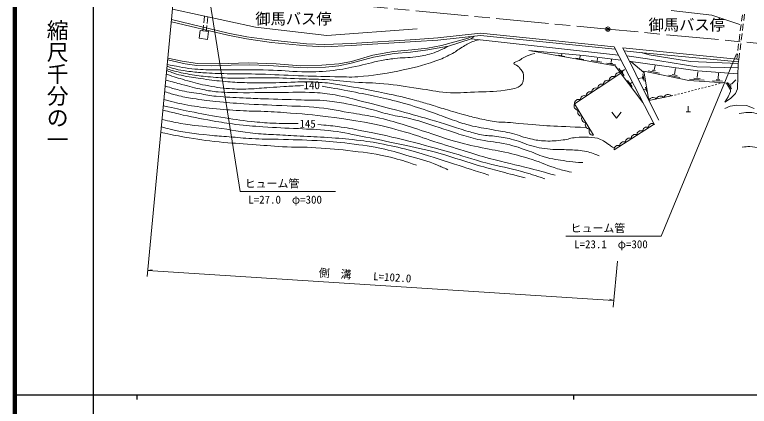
# Model space of a CAD drawing. Units: millimetres, scale not verified. Extents: x 40000 to 680000, y 20000 to 380000.
# Drawn here: x 40000 to 208251, y 202409 to 292064 of the extents above; entities that cross this region are included whole.
import ezdxf
from ezdxf.enums import TextEntityAlignment as Align

# ---------------------------------------------------------------- set-up
doc = ezdxf.new("R2010")
doc.units = ezdxf.units.MM
doc.header["$LTSCALE"] = 1000
doc.header["$PDMODE"] = 32
doc.header["$PDSIZE"] = 500
doc.linetypes.add('CHAIN', pattern=[18.5, 12, -1.5, 3.5, -1.5])
for name, color, linetype, lineweight in [('M-BGD', 7, 'Continuous', 13), ('M-BMK', 2, 'CHAIN', 13), ('M-BMK-SRVR', 3, 'Continuous', 13), ('M-STR-HTXT', 7, 'Continuous', 13), ('M-TTL', 2, 'Continuous', 140), ('M-TTL-BAND', 7, 'Continuous', 25)]:
    doc.layers.add(name, color=color, linetype=linetype, lineweight=lineweight)
doc.styles.add('@ＭＳ ゴシック', font='')
doc.styles.add('ＭＳ ゴシック', font='')
doc.styles.get('@ＭＳ ゴシック').set_extended_font_data('@MS Gothic')
doc.styles.get('ＭＳ ゴシック').set_extended_font_data('MS Gothic')

msp = doc.modelspace()

# ---------------------------------------------------------------- linework, layer by layer
at = {"layer": 'M-BGD'}
for p, q in [((76160, 293320), (95178, 289214)), ((190336, 293027), (199679, 291992)), ((83315, 290188), (83494, 291677)), ((84091, 290081), (84271, 291570)), ((199679, 291992), (206110, 289835)), ((206465, 290574), (206655, 292062)), ((206975, 290715), (207158, 292151)), ((88823, 287363), (75885, 290449)), ((88930, 287851), (75933, 290951)), ((83097, 288383), (83255, 289692)), ((83872, 288269), (84031, 289585)), ((206181, 288342), (206370, 289830)), ((206690, 288483), (206880, 289971)), ((82222, 286659), (82489, 288473)), ((82489, 288473), (84396, 288192)), ((84396, 288192), (84129, 286378)), ((93200, 286998), (88930, 287851)), ((95178, 289214), (111522, 287336)), ((111522, 287336), (132193, 288845)), ((146653, 287828), (136904, 286747)), ((177291, 284690), (146653, 287828)), ((206405, 286251), (206595, 287739)), ((84129, 286378), (82222, 286659)), ((93117, 286505), (88823, 287363)), ((98802, 285733), (93117, 286505)), ((98860, 286229), (93200, 286998)), ((106864, 285431), (98860, 286229)), ((131796, 286412), (117027, 285490)), ((136904, 286747), (131796, 286412)), ((136948, 286249), (131828, 285913)), ((146656, 287325), (136948, 286249)), ((143839, 286691), (137761, 285018)), ((139339, 284860), (144531, 286525)), ((144620, 287099), (143839, 286691)), ((144531, 286525), (145243, 287168)), ((178279, 282781), (144531, 286525)), ((177566, 284159), (146656, 287325)), ((205896, 286111), (206086, 287599)), ((106827, 284932), (98802, 285733)), ((111044, 284726), (106827, 284932)), ((111045, 285227), (106864, 285431)), ((117053, 284990), (111044, 284726)), ((117027, 285490), (111045, 285227)), ((131828, 285913), (117053, 284990)), ((134527, 284407), (130963, 284007)), ((137761, 285018), (134527, 284407)), ((134645, 283993), (139339, 284860)), ((177291, 284690), (186545, 266818)), ((205360, 281912), (179299, 284482)), ((179299, 284482), (185211, 272414)), ((205611, 283879), (205801, 285367)), ((206120, 284019), (206310, 285507)), ((117107, 281371), (122046, 282771)), ((126795, 283666), (122046, 282771)), ((122151, 282324), (126937, 283205)), ((130963, 284007), (126795, 283666)), ((126937, 283205), (130668, 283515)), ((134645, 283993), (130668, 283515)), ((177548, 280363), (157734, 283872)), ((157734, 283872), (170267, 282708)), ((164547, 282787), (166019, 282495)), ((165229, 282733), (165283, 283111)), ((170267, 282708), (178857, 281665)), ((179627, 283812), (183865, 283364)), ((185317, 282905), (183517, 283401)), ((183865, 283364), (205764, 281239)), ((194786, 281360), (185317, 282905)), ((205360, 281912), (205516, 283135)), ((205842, 281838), (206026, 283275)), ((79057, 280796), (75048, 281694)), ((75089, 282128), (78364, 281455)), ((78364, 281455), (81848, 280929)), ((86763, 280786), (93491, 281080)), ((93491, 281080), (99880, 280833)), ((114218, 280848), (117107, 281371)), ((122151, 282324), (117087, 280937)), ((168499, 282133), (170353, 281825)), ((169401, 282090), (169494, 282627)), ((172035, 281580), (174450, 281183)), ((173398, 281526), (173505, 282128)), ((176282, 280991), (176962, 280891)), ((176590, 281106), (176719, 281793)), ((184897, 281994), (180197, 282649)), ((181147, 281331), (180807, 281405)), ((184122, 278851), (181147, 281331)), ((181147, 281331), (196435, 279212)), ((196236, 280137), (184897, 281994)), ((205707, 280920), (194786, 281360)), ((205870, 281834), (205360, 281912)), ((205870, 281834), (205707, 280920)), ((81704, 280436), (79057, 280796)), ((85175, 280327), (81704, 280436)), ((81848, 280929), (86763, 280786)), ((89608, 280473), (85175, 280327)), ((93795, 280576), (89608, 280473)), ((98158, 280414), (93795, 280576)), ((104992, 280010), (98158, 280414)), ((99880, 280833), (105540, 280360)), ((107016, 279905), (104992, 280010)), ((105540, 280360), (110313, 280493)), ((111151, 280049), (107016, 279905)), ((110313, 280493), (114218, 280848)), ((114208, 280385), (111151, 280049)), ((117087, 280937), (114208, 280385)), ((175509, 280934), (177628, 280569)), ((183892, 271943), (177548, 280363)), ((178388, 279725), (179583, 278129)), ((179240, 279138), (179669, 279496)), ((186008, 279332), (186753, 279201)), ((186491, 279411), (186657, 280401)), ((191149, 278449), (191360, 279720)), ((205673, 279876), (196236, 280137)), ((205707, 280920), (205516, 275063)), ((178968, 279267), (179311, 278830)), ((183788, 277932), (183885, 277283)), ((183893, 278519), (184200, 276819)), ((194387, 276976), (184080, 279104)), ((184080, 279104), (185211, 272414)), ((185071, 279201), (187700, 278683)), ((189729, 278247), (192333, 277686)), ((190562, 278361), (191719, 278151)), ((196272, 277702), (196439, 279008)), ((196435, 279212), (205628, 278489)), ((201104, 277380), (201216, 278666)), ((180390, 276998), (181406, 275595)), ((181041, 276318), (181364, 276554)), ((183701, 277599), (182868, 277476)), ((202613, 276486), (194387, 276976)), ((194581, 277281), (197929, 277071)), ((195510, 277535), (196982, 277439)), ((199842, 276915), (202130, 276810)), ((200413, 276028), (200800, 276128)), ((200692, 277178), (201534, 277160)), ((201187, 276227), (201575, 276327)), ((201962, 276427), (202273, 276506)), ((203038, 276419), (202613, 276486)), ((203915, 274877), (203038, 276419)), ((203278, 276564), (204155, 275066)), ((203760, 276275), (204084, 275732)), ((204155, 276179), (205198, 277117)), ((184487, 274986), (184119, 274921)), ((184504, 275506), (184697, 274466)), ((193439, 274235), (193827, 274335)), ((194214, 274434), (194602, 274534)), ((194989, 274634), (195376, 274733)), ((195764, 274833), (196151, 274932)), ((196539, 275032), (196926, 275132)), ((197313, 275231), (197701, 275331)), ((198088, 275430), (198476, 275530)), ((198863, 275630), (199250, 275729)), ((199638, 275829), (200025, 275928)), ((203432, 273290), (203950, 274447)), ((203950, 274447), (203915, 274877)), ((205516, 275063), (205122, 274024)), ((190417, 273458), (185211, 272414)), ((190417, 273458), (190728, 273538)), ((191115, 273638), (191502, 273737)), ((191890, 273837), (192277, 273936)), ((192665, 274036), (193052, 274136)), ((202644, 272019), (203432, 273290)), ((203978, 272867), (202644, 272019)), ((205122, 274024), (203978, 272867)), ((185211, 272414), (187553, 267906)), ((194276, 269836), (194276, 271086)), ((203843, 271151), (202633, 270555)), ((205379, 271346), (203843, 271151)), ((207594, 271260), (205379, 271346)), ((209356, 270577), (207594, 271260)), ((176790, 269777), (177840, 268377)), ((177840, 268377), (178890, 269777)), ((193774, 269835), (194778, 269838)), ((186440, 267021), (177328, 261151))]:
    msp.add_line(p, q, dxfattribs=at)
msp.add_lwpolyline([(178822, 278672), (168252, 271650), (172531, 264472)], dxfattribs=at)
for centre, radius, start, end in [((177050, 277039), 879, 59.13987, 188.0514), ((178371, 277917), 879, 59.13987, 188.0514), ((174408, 275284), 879, 59.13987, 188.0514), ((175729, 276162), 879, 59.13987, 188.0514), ((171765, 273529), 879, 59.13987, 188.0514), ((173086, 274406), 879, 59.13987, 188.0514), ((169122, 271773), 879, 59.13987, 188.0514), ((170444, 272651), 879, 59.13987, 188.0514), ((186183, 272065), 1033, 42.40983, 160.2738), ((187919, 272413), 1033, 42.40983, 160.2738), ((189654, 272761), 1033, 42.40983, 160.2738), ((169065, 271162), 948, 149.01596, 272.58967), ((169921, 269726), 948, 149.01596, 272.58967), ((170777, 268291), 948, 149.01596, 272.58967), ((171633, 266855), 948, 149.01596, 272.58967), ((172488, 265420), 948, 149.01596, 272.58967), ((184677, 265469), 849, 57.07948, 188.49787), ((185979, 266308), 849, 57.07948, 188.49787), ((182074, 263792), 849, 57.07948, 188.49787), ((183375, 264631), 849, 57.07948, 188.49787), ((179470, 262115), 849, 57.07948, 188.49787), ((180772, 262953), 849, 57.07948, 188.49787), ((178168, 261276), 849, 57.07948, 188.49787)]:
    msp.add_arc(centre, radius, start, end, dxfattribs=at)
for points, knots in [([(74909, 280246), (75759, 279930), (76021, 279846), (76751, 279648), (77769, 279371), (78363, 279314), (79407, 279157), (80849, 278939), (81669, 278900), (83123, 278789), (85284, 278623), (86500, 278609), (88667, 278543), (91620, 278453), (93276, 278540), (96229, 278458), (99645, 278363), (101555, 278211), (104971, 278093), (108244, 277980), (110078, 277914), (113352, 277876), (115401, 277852), (116556, 277707), (118598, 277871), (122205, 278160), (124221, 278463), (127769, 279173), (131205, 279860), (133125, 280338), (136438, 281476), (137847, 281960), (138600, 282340), (139929, 283014), (140981, 283548), (141468, 284027), (142493, 284612), (143412, 285136), (143883, 285537), (144879, 285894), (145453, 286099), (145684, 286173), (146381, 286319)], [0, 0, 0, 0, 1, 1, 1, 2, 2, 2, 3, 3, 3, 4, 4, 4, 5, 5, 5, 6, 6, 6, 7, 7, 7, 8, 8, 8, 9, 9, 9, 10, 10, 10, 11, 11, 11, 12, 12, 12, 13, 13, 13, 14, 14, 14, 14]), ([(74951, 280686), (75951, 280464), (76218, 280409), (77033, 280251), (78133, 280040), (78748, 279906), (79860, 279778), (81950, 279537), (83131, 279471), (85234, 279433), (86776, 279405), (87641, 279446), (89183, 279446), (92688, 279446), (94653, 279493), (98156, 279403), (101132, 279327), (102790, 279036), (105766, 278999), (108283, 278968), (109702, 278982), (112208, 279229), (114514, 279457), (115789, 279746), (118059, 280215), (120383, 280695), (121649, 281133), (123979, 281589), (125145, 281818), (125809, 281893), (126989, 282036), (128898, 282268), (129994, 282138), (131897, 282411), (133327, 282616), (134127, 282779), (135512, 283187), (136301, 283419), (136716, 283630), (137469, 283960), (138211, 284286), (138458, 284411), (139339, 284860)], [0, 0, 0, 0, 1, 1, 1, 2, 2, 2, 3, 3, 3, 4, 4, 4, 5, 5, 5, 6, 6, 6, 7, 7, 7, 8, 8, 8, 9, 9, 9, 10, 10, 10, 11, 11, 11, 12, 12, 12, 13, 13, 13, 14, 14, 14, 14]), ([(74853, 279662), (75680, 279412), (75909, 279354), (76590, 279173), (78149, 278759), (79037, 278574), (80626, 278293), (82247, 278006), (83174, 277967), (84813, 277820), (86621, 277659), (87638, 277597), (89453, 277555), (92670, 277479), (94472, 277669), (97690, 277639), (100606, 277612), (102238, 277492), (105153, 277398), (107493, 277322), (108806, 277337), (111143, 277204), (113771, 277055), (115232, 276813), (117858, 276633), (120454, 276455), (121918, 276506), (124509, 276266), (127651, 275976), (129390, 275615), (132516, 275180), (135040, 274828), (136431, 274421), (138974, 274256), (141431, 274096), (142818, 274257), (145278, 274364), (148026, 274484), (149592, 274354), (152307, 274799), (153686, 275025), (154633, 274935), (155749, 275777), (156542, 276377), (156487, 277211), (156519, 278205), (156543, 278977), (156051, 279334), (155577, 279944), (155392, 280181), (155236, 280269), (154997, 280451), (154753, 280636), (154339, 280690), (154345, 280886), (154356, 281244), (155102, 281317), (155577, 281611), (156047, 281902), (156285, 282109), (156772, 282371), (157628, 282831), (158034, 282889), (159127, 283168)], [0, 0, 0, 0, 1, 1, 1, 2, 2, 2, 3, 3, 3, 4, 4, 4, 5, 5, 5, 6, 6, 6, 7, 7, 7, 8, 8, 8, 9, 9, 9, 10, 10, 10, 11, 11, 11, 12, 12, 12, 13, 13, 13, 14, 14, 14, 15, 15, 15, 16, 16, 16, 17, 17, 17, 18, 18, 18, 19, 19, 19, 20, 20, 20, 21, 21, 21, 21]), ([(74734, 278413), (76765, 277756), (77313, 277582), (78984, 277109), (80820, 276590), (81844, 276264), (83718, 275901), (85837, 275491), (87040, 275302), (89193, 275145), (90877, 275021), (91828, 275007), (93516, 275064), (95444, 275129), (96519, 275275), (98444, 275402), (99682, 275484), (100377, 275525), (101616, 275600), (103389, 275706), (103947, 275736), (106157, 275857)], [0, 0, 0, 0, 1, 1, 1, 2, 2, 2, 3, 3, 3, 4, 4, 4, 5, 5, 5, 6, 6, 6, 7, 7, 7, 7]), ([(74818, 279288), (75573, 278975), (75796, 278892), (76437, 278678), (77328, 278380), (77845, 278261), (78763, 278061), (80486, 277684), (81476, 277598), (83223, 277352), (85160, 277080), (86247, 276938), (88195, 276768), (89921, 276618), (90892, 276570), (92623, 276511), (94321, 276453), (95273, 276427), (96971, 276446), (99818, 276478), (101412, 276557), (104258, 276641), (105071, 276665), (105527, 276702), (106340, 276705), (108187, 276713), (109222, 276621), (111064, 276483), (112603, 276369), (113453, 276180), (114977, 275936), (118795, 275325), (120924, 274915), (124707, 274116), (127605, 273505), (129223, 273130), (132086, 272373), (133371, 272034), (134081, 271805), (135355, 271423), (136822, 270983), (137631, 270693), (139099, 270256), (140877, 269726), (141869, 269415), (143666, 268950), (144960, 268616), (145686, 268425), (146997, 268162), (148510, 267859), (149349, 267605), (150886, 267462), (151649, 267391), (152083, 267458), (152848, 267408), (153870, 267340), (154437, 267248), (155457, 267154), (161488, 266595), (163470, 266580), (170935, 266214)], [0, 0, 0, 0, 1, 1, 1, 2, 2, 2, 3, 3, 3, 4, 4, 4, 5, 5, 5, 6, 6, 6, 7, 7, 7, 8, 8, 8, 9, 9, 9, 10, 10, 10, 11, 11, 11, 12, 12, 12, 13, 13, 13, 14, 14, 14, 15, 15, 15, 16, 16, 16, 17, 17, 17, 18, 18, 18, 19, 19, 19, 20, 20, 20, 20]), ([(74609, 277107), (76389, 276595), (76857, 276465), (78306, 276084), (80153, 275597), (81182, 275292), (83056, 274924), (84429, 274655), (85205, 274521), (86599, 274393), (87721, 274290), (88354, 274272), (89481, 274248), (93806, 274157), (96230, 274251), (100556, 274248), (103723, 274246), (105503, 274421), (108665, 274236), (110533, 274127), (111578, 273992), (113424, 273680), (116023, 273241), (117435, 272771), (119993, 272134), (122826, 271430), (124409, 271020), (127228, 270263), (130393, 269412), (132167, 268938), (135313, 268016), (138470, 267091), (140187, 266403), (143348, 265494), (144727, 265098), (145493, 264841), (146901, 264568), (148224, 264312), (148999, 264407), (150331, 264206), (151880, 263972), (152750, 263824), (154268, 263433), (155926, 263005), (156773, 262492), (158422, 262032), (159326, 261780), (159840, 261655), (160765, 261501), (161739, 261338), (162292, 261280), (163277, 261211), (164633, 261116), (165399, 261212), (166755, 261138), (168214, 261059), (169049, 261116), (170481, 260830), (171848, 260558), (172371, 260360), (173887, 259768)], [0, 0, 0, 0, 1, 1, 1, 2, 2, 2, 3, 3, 3, 4, 4, 4, 5, 5, 5, 6, 6, 6, 7, 7, 7, 8, 8, 8, 9, 9, 9, 10, 10, 10, 11, 11, 11, 12, 12, 12, 13, 13, 13, 14, 14, 14, 15, 15, 15, 16, 16, 16, 17, 17, 17, 18, 18, 18, 19, 19, 19, 20, 20, 20, 20]), ([(74354, 274438), (75653, 274009), (76030, 273896), (77123, 273615), (78539, 273252), (79353, 273135), (80795, 272891), (82850, 272543), (84013, 272423), (86084, 272190), (88587, 271909), (89997, 271825), (92509, 271659), (95895, 271436), (97798, 271422), (101187, 271248), (104515, 271077), (106396, 271154), (109707, 270771), (112802, 270413), (114508, 270007), (117581, 269491), (119603, 269152), (120746, 269018), (122750, 268585), (127519, 267555), (130070, 266495), (134733, 265062), (136984, 264371), (138189, 263803), (140458, 263178), (143012, 262474), (144462, 262145), (147052, 261584), (149393, 261076), (150744, 260976), (153075, 260424), (155231, 259915), (156420, 259551), (158534, 258891), (160836, 258172), (162023, 257458), (164343, 256801), (165565, 256456), (165993, 256334), (167495, 256004)], [0, 0, 0, 0, 1, 1, 1, 2, 2, 2, 3, 3, 3, 4, 4, 4, 5, 5, 5, 6, 6, 6, 7, 7, 7, 8, 8, 8, 9, 9, 9, 10, 10, 10, 11, 11, 11, 12, 12, 12, 13, 13, 13, 14, 14, 14, 15, 15, 15, 15]), ([(74479, 275752), (75979, 275248), (76429, 275117), (77703, 274799), (79459, 274362), (80482, 274295), (82268, 274002), (83795, 273752), (84642, 273542), (86181, 273386), (88579, 273144), (89933, 273146), (92340, 273024), (94136, 272933), (95141, 272877), (96938, 272811), (100316, 272687), (102210, 272657), (105589, 272549), (107885, 272476), (109180, 272565), (111467, 272350), (113262, 272181), (114258, 271987), (116032, 271661), (118313, 271243), (119568, 270893), (121817, 270330), (123440, 269924), (124320, 269583), (125947, 269195), (127688, 268779), (128702, 268726), (130440, 268301), (133561, 267539), (135239, 266855), (138302, 265886), (139858, 265393), (140705, 265039), (142269, 264575), (143983, 264068), (144941, 263764), (146690, 263392), (149012, 262898), (150379, 262969), (152692, 262432), (154741, 261955), (155845, 261514), (157837, 260837), (159428, 260297), (160238, 259738), (161870, 259340), (163861, 258855), (165010, 258721), (167045, 258482), (168231, 258344), (168634, 258299), (170089, 258193)], [0, 0, 0, 0, 1, 1, 1, 2, 2, 2, 3, 3, 3, 4, 4, 4, 5, 5, 5, 6, 6, 6, 7, 7, 7, 8, 8, 8, 9, 9, 9, 10, 10, 10, 11, 11, 11, 12, 12, 12, 13, 13, 13, 14, 14, 14, 15, 15, 15, 16, 16, 16, 17, 17, 17, 18, 18, 18, 19, 19, 19, 19]), ([(110432, 275684), (113687, 275138), (114550, 274971), (117179, 274460), (121828, 273557), (124437, 273039), (129010, 271811), (131565, 271126), (132960, 270610), (135460, 269746), (137327, 269101), (138346, 268666), (140215, 268025), (141735, 267504), (142568, 267144), (144128, 266757), (146240, 266233), (147463, 266122), (149599, 265706), (151316, 265372), (152294, 265260), (153992, 264837), (155627, 264429), (156489, 263986), (158138, 263637), (159450, 263360), (160196, 263190), (161536, 263154), (163132, 263112), (164034, 263173), (165618, 263380), (166763, 263529), (167367, 263850), (168516, 263959), (169651, 264067), (170300, 264100), (171435, 263996), (172521, 263895), (173179, 263942), (174188, 263529), (174754, 263297), (175018, 263056), (175529, 262719), (175800, 262541), (175937, 262420), (176205, 262236), (176616, 261956), (176762, 261874), (177284, 261560)], [0, 0, 0, 0, 1, 1, 1, 2, 2, 2, 3, 3, 3, 4, 4, 4, 5, 5, 5, 6, 6, 6, 7, 7, 7, 8, 8, 8, 9, 9, 9, 10, 10, 10, 11, 11, 11, 12, 12, 12, 13, 13, 13, 14, 14, 14, 15, 15, 15, 16, 16, 16, 16]), ([(74179, 272614), (76771, 271946), (77515, 271756), (79685, 271365), (81891, 270966), (83144, 270841), (85373, 270604), (87801, 270345), (89166, 270232), (91605, 270096), (93754, 269977), (94962, 270017), (97112, 269915), (99491, 269802), (100825, 269743), (103199, 269553), (107120, 269239), (109316, 269031), (113219, 268530), (116368, 268127), (118127, 267834), (121242, 267214), (124497, 266566), (126301, 266095), (129493, 265185), (132071, 264450), (133460, 263859), (136015, 263047), (138709, 262192), (140224, 261731), (142927, 260906), (145203, 260210), (146461, 259761), (148759, 259144), (152415, 258162), (154506, 257777), (158170, 256825), (160353, 256258), (161050, 256075), (163750, 255339)], [0, 0, 0, 0, 1, 1, 1, 2, 2, 2, 3, 3, 3, 4, 4, 4, 5, 5, 5, 6, 6, 6, 7, 7, 7, 8, 8, 8, 9, 9, 9, 10, 10, 10, 11, 11, 11, 12, 12, 12, 13, 13, 13, 13]), ([(74044, 271196), (76967, 270560), (77724, 270398), (80091, 269925), (82869, 269370), (84425, 269053), (87221, 268594), (89960, 268145), (91501, 267914), (94261, 267618), (96151, 267415), (97214, 267328), (99113, 267233), (101386, 267120), (102160, 267141), (104941, 267174)], [0, 0, 0, 0, 1, 1, 1, 2, 2, 2, 3, 3, 3, 4, 4, 4, 5, 5, 5, 5]), ([(73951, 270229), (75656, 269780), (76116, 269675), (77510, 269346), (80539, 268632), (82254, 268308), (85320, 267778), (87394, 267420), (88556, 267204), (90645, 266950), (93063, 266655), (94427, 266559), (96857, 266388), (100031, 266164), (101816, 266150), (104992, 265974), (107686, 265824), (109206, 265862), (111885, 265552), (114786, 265217), (116384, 264830), (119251, 264280), (122454, 263666), (124236, 263261), (127423, 262572), (130802, 261840), (132720, 261536), (136061, 260649), (139967, 259612), (142073, 258747), (145957, 257631), (150221, 256406), (151625, 256055), (156932, 254703)], [0, 0, 0, 0, 1, 1, 1, 2, 2, 2, 3, 3, 3, 4, 4, 4, 5, 5, 5, 6, 6, 6, 7, 7, 7, 8, 8, 8, 9, 9, 9, 10, 10, 10, 11, 11, 11, 11]), ([(221595, 262466), (220776, 262624), (220480, 262725), (219800, 262994), (218587, 263475), (218110, 264130), (217020, 264848), (215355, 265944), (214429, 266570), (212740, 267629), (211601, 268343), (211084, 269017), (209802, 269423), (208355, 269882), (207525, 269714), (205916, 269463)], [0, 0, 0, 0, 1, 1, 1, 2, 2, 2, 3, 3, 3, 4, 4, 4, 5, 5, 5, 5]), ([(73748, 268106), (75750, 267614), (76329, 267505), (77997, 267189), (81150, 266592), (82969, 266602), (86149, 266174), (89678, 265700), (91627, 265222), (95170, 264870), (97033, 264685), (98085, 264686), (99953, 264580), (102061, 264461), (103243, 264404), (105351, 264290), (107842, 264156), (109240, 264125), (111728, 263946), (114293, 263762), (115733, 263673), (118286, 263367), (120710, 263076), (122068, 262888), (124463, 262415), (127029, 261909), (128461, 261580), (130985, 260894), (134821, 259851), (136902, 259035), (140695, 257841), (143794, 256866), (144762, 256561), (148629, 255341)], [0, 0, 0, 0, 1, 1, 1, 2, 2, 2, 3, 3, 3, 4, 4, 4, 5, 5, 5, 6, 6, 6, 7, 7, 7, 8, 8, 8, 9, 9, 9, 10, 10, 10, 11, 11, 11, 11]), ([(73582, 266372), (74525, 266096), (74806, 266044), (75596, 265853), (79053, 265020), (81060, 264851), (84597, 264481), (86362, 264296), (87357, 264262), (89126, 264118), (91164, 263952), (92302, 263803), (94343, 263684), (96675, 263547), (97987, 263607), (100321, 263539), (103824, 263436), (105790, 263432), (109288, 263231), (112154, 263066), (113757, 262919), (116607, 262579), (119803, 262197), (121594, 261938), (124741, 261262), (126972, 260783), (128179, 260333), (130369, 259692), (132912, 258948), (134390, 258659), (136830, 257627), (137756, 257235), (138090, 257105), (139173, 256564)], [0, 0, 0, 0, 1, 1, 1, 2, 2, 2, 3, 3, 3, 4, 4, 4, 5, 5, 5, 6, 6, 6, 7, 7, 7, 8, 8, 8, 9, 9, 9, 10, 10, 10, 11, 11, 11, 11]), ([(109437, 266893), (111614, 266731), (112219, 266675), (113993, 266449), (116170, 266172), (117379, 265934), (119532, 265510), (123188, 264791), (125231, 264354), (128851, 263469), (132889, 262482), (135135, 261861), (139138, 260740), (142699, 259742), (144650, 259031), (148220, 258063), (151282, 257232), (153068, 257043), (156118, 256169), (158202, 255573), (158904, 255358), (161413, 254513)], [0, 0, 0, 0, 1, 1, 1, 2, 2, 2, 3, 3, 3, 4, 4, 4, 5, 5, 5, 6, 6, 6, 7, 7, 7, 7]), ([(73462, 265117), (76048, 264561), (76754, 264426), (78877, 264052), (81955, 263509), (83692, 263270), (86800, 262941), (89745, 262629), (91406, 262583), (94360, 262361), (97081, 262157), (98603, 261991), (101328, 261848), (104326, 261690), (106013, 261793), (109009, 261606), (112321, 261400), (114177, 261252), (117469, 260839), (120849, 260416), (122770, 260244), (126074, 259414), (128419, 258826), (129260, 258575), (131998, 257621)], [0, 0, 0, 0, 1, 1, 1, 2, 2, 2, 3, 3, 3, 4, 4, 4, 5, 5, 5, 6, 6, 6, 7, 7, 7, 8, 8, 8, 8]), ([(220276, 247359), (220112, 249096), (220039, 249740), (219566, 251185), (219060, 252733), (218550, 253527), (217693, 254912), (216840, 256289), (216265, 257009), (215168, 258201), (214340, 259100), (213815, 259559), (212821, 260271), (212027, 260841), (211534, 261117), (210618, 261460), (209789, 261769), (209272, 261825), (208389, 261854), (207687, 261877), (207402, 261851), (206594, 261736)], [0, 0, 0, 0, 1, 1, 1, 2, 2, 2, 3, 3, 3, 4, 4, 4, 5, 5, 5, 6, 6, 6, 7, 7, 7, 7])]:
    msp.add_open_spline(points, degree=3, knots=knots, dxfattribs=at)
at = {"layer": 'M-BMK'}
for p in [(76626, 298193), (274862, 279354)]:
    msp.add_line(p, (175867, 288762), dxfattribs=at)
at = {"layer": 'M-BMK-SRVR'}
msp.add_line((70305, 232102), (76626, 298193), dxfattribs=at)
msp.add_circle((175867, 288762), 500, dxfattribs=at)
msp.add_point((175867, 288762), dxfattribs=at)
at = {"layer": 'M-STR-HTXT'}
for p, q in [((91629, 251550), (84807, 294815)), ((188068, 241333), (205353, 283108)), ((91629, 251550), (113440, 251550)), ((166257, 241333), (188068, 241333)), ((178037, 235657), (177034, 225125)), ((70435, 233467), (71449, 233653)), ((70435, 233467), (177177, 226631)), ((177177, 226631), (176195, 226944))]:
    msp.add_line(p, q, dxfattribs=at)
at = {"layer": 'M-TTL'}
msp.add_line((40000, 380000), (40000, 20000), dxfattribs=at)
at = {"layer": 'M-TTL-BAND'}
for p, q in [((58000, 370000), (58000, 20000)), ((40000, 205000), (579000, 205000)), ((68000, 205000), (68000, 204000)), ((168000, 205000), (168000, 204000))]:
    msp.add_line(p, q, dxfattribs=at)

# ---------------------------------------------------------------- texts
at = {"layer": 'M-BGD', "style": 'ＭＳ ゴシック'}
for s, height, p in [('御馬バス停', 2566, (95106, 289085)), ('御馬バス停', 2566, (185174, 287700)), ('140', 1833, (106162, 274460)), ('145', 1833, (105222, 265643))]:
    msp.add_text(s, height=height, dxfattribs=at).set_placement(p, align=Align.BOTTOM_LEFT)
at = {"layer": 'M-STR-HTXT', "style": 'ＭＳ ゴシック'}
for s, p in [('ヒューム管', (92700, 251929)), ('L=27.0\u3000φ=300', (93501, 248261)), ('ヒューム管', (167328, 241712)), ('L=23.1\u3000φ=300', (168129, 238044))]:
    msp.add_text(s, height=1833, dxfattribs=at).set_placement(p, align=Align.BOTTOM_LEFT)
msp.add_text('側\u3000溝\u3000\u3000L=102.0', height=1833, rotation=356.336, dxfattribs=at).set_placement((109559, 231554), align=Align.BOTTOM_LEFT)
at = {"layer": 'M-TTL-BAND', "style": '@ＭＳ ゴシック'}
msp.add_text('縮尺千分の一', height=3666, rotation=270, dxfattribs=at).set_placement((49777, 261030), align=Align.MIDDLE_RIGHT)

doc.saveas('drawing.dxf')
